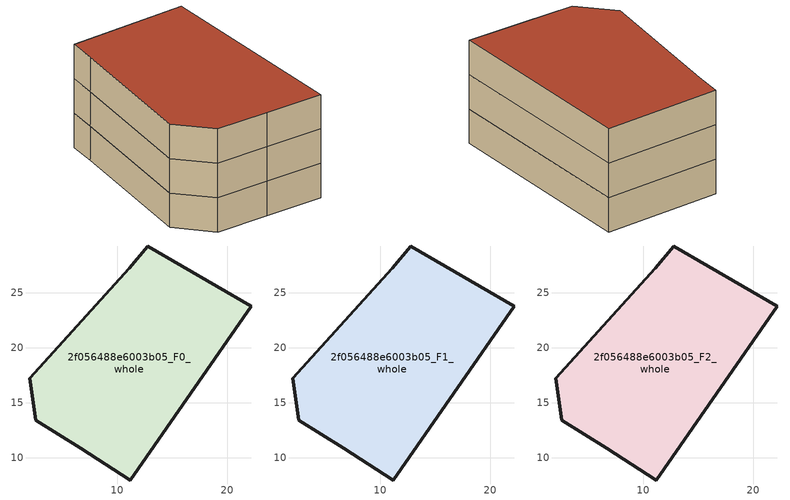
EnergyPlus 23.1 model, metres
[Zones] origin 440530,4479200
2f056488e6003b05_F0_whole
 floor ground (EU_floor_Construction): 22.18,23.78 11.18,7.98 6.69,10.84 2.6,13.42 2.05,17.21 11.08,27.25 12.78,29.26 z0
 wall outside (EU_wall_Construction): 11.18,7.98 22.18,23.78 12.78,29.26 11.08,27.25 2.05,17.21 2.6,13.42 6.69,10.84 11.18,7.98 z0:3
2f056488e6003b05_F1_whole
 floor to 2f056488e6003b05_F0_whole (EU_floor_Construction): 22.18,23.78 11.18,7.98 6.69,10.84 2.6,13.42 2.05,17.21 11.08,27.25 12.78,29.26 z3
 wall outside (EU_wall_Construction): 11.18,7.98 22.18,23.78 12.78,29.26 11.08,27.25 2.05,17.21 2.6,13.42 6.69,10.84 11.18,7.98 z3:6
2f056488e6003b05_F2_whole
 floor to 2f056488e6003b05_F1_whole (EU_floor_Construction): 22.18,23.78 11.18,7.98 6.69,10.84 2.6,13.42 2.05,17.21 11.08,27.25 12.78,29.26 z6
 wall outside (EU_wall_Construction): 11.18,7.98 22.18,23.78 12.78,29.26 11.08,27.25 2.05,17.21 2.6,13.42 6.69,10.84 11.18,7.98 z6:9
 roof outside (EU_roof_Construction): 11.18,7.98 22.18,23.78 12.78,29.26 11.08,27.25 2.05,17.21 2.6,13.42 6.69,10.84 z9
[Building]
EU S2 Campaign: North Axis=0; Terrain=City; Solar Distribution=FullExterior
[Site:Location]
Madrid: Latitude=40.5; Longitude=-3.5; Time Zone=1; Elevation=609
[SizingPeriod:WeatherFileDays]
AnnualSizingPeriod: Begin Month=1; Begin Day of Month=1; End Month=12; End Day of Month=31; Day of Week for Start Day=Monday; Use Weather File Daylight Saving Period=No; Use Weather File Rain and Snow Indicators=No
[MATERIAL]
EU_InternalMass_Material: Roughness=MediumRough; Thickness=0.1; Conductivity=1; Density=1800; Specific Heat=900; Thermal Absorptance=0.9; Solar Absorptance=0.7; Visible Absorptance=0.7
[MATERIAL:NOMASS] Roughness=MediumRough; Thermal Absorptance=0.9; Solar Absorptance=0.7; Visible Absorptance=0.7
Name | Thermal Resistance
EU_wall_NoMass | 1.60022
EU_roof_NoMass | 1.57597
EU_floor_NoMass | 0.470652
[CONSTRUCTION]
EU_wall_Construction: EU_wall_NoMass
EU_roof_Construction: EU_roof_NoMass
EU_floor_Construction: EU_floor_NoMass
EU_InternalMass_Construction: EU_InternalMass_Material
[ZONE] Type=1; Multiplier=1; Ceiling Height=autocalculate; Volume=669.172; Floor Area=autocalculate; Part of Total Floor Area=Yes
2f056488e6003b05_F0_whole; 2f056488e6003b05_F1_whole; 2f056488e6003b05_F2_whole
[INTERNALMASS] Construction=EU_InternalMass_Construction; Surface Area=223.057
Name | Zone or ZoneList
2f056488e6003b05_F0_whole_EU_InternalMass | 2f056488e6003b05_F0_whole
2f056488e6003b05_F1_whole_EU_InternalMass | 2f056488e6003b05_F1_whole
2f056488e6003b05_F2_whole_EU_InternalMass | 2f056488e6003b05_F2_whole
[OTHEREQUIPMENT] Fuel Type=Electricity; Design Level Calculation Method=Watts/Area; Power per Zone Floor Area=1; Fraction Latent=0; Fraction Radiant=0; Fraction Lost=0; Carbon Dioxide Generation Rate=0; EndUse Subcategory=EU_Step8_InternalGains
Name | Zone or ZoneList or Space or SpaceList | Schedule
EU_Step8_InternalGain_2f056488e6003b05_F0_whole_f000 | 2f056488e6003b05_F0_whole | EU_Step8_GainSchedule_2f056488e6003b05_F0_whole_f000
EU_Step8_InternalGain_2f056488e6003b05_F1_whole_f000 | 2f056488e6003b05_F1_whole | EU_Step8_GainSchedule_2f056488e6003b05_F1_whole_f000
EU_Step8_InternalGain_2f056488e6003b05_F2_whole_f000 | 2f056488e6003b05_F2_whole | EU_Step8_GainSchedule_2f056488e6003b05_F2_whole_f000
[ZONEVENTILATION:DESIGNFLOWRATE] Schedule=EU_AlwaysOn; Design Flow Rate Calculation Method=AirChanges/Hour; Air Changes per Hour=0.480704; Ventilation Type=Natural; Fan Pressure Rise=0; Fan Total Efficiency=1; Constant Term Coefficient=1; Temperature Term Coefficient=0; Velocity Term Coefficient=0; Velocity Squared Term Coefficient=0; Minimum Indoor Temperature=-100; Maximum Indoor Temperature=100; Delta Temperature=-100; Minimum Outdoor Temperature=-100; Maximum Outdoor Temperature=100; Maximum Wind Speed=40
Name | Zone or ZoneList or Space or SpaceList
EU_ConstantAir_2f056488e6003b05_F0_whole | 2f056488e6003b05_F0_whole
EU_ConstantAir_2f056488e6003b05_F1_whole | 2f056488e6003b05_F1_whole
EU_ConstantAir_2f056488e6003b05_F2_whole | 2f056488e6003b05_F2_whole
[HVACTEMPLATE:THERMOSTAT] Constant Heating Setpoint=20; Constant Cooling Setpoint=50
EU_HeatOnly_2f056488e6003b05_F0_whole; EU_HeatOnly_2f056488e6003b05_F1_whole; EU_HeatOnly_2f056488e6003b05_F2_whole
[HVACTEMPLATE:ZONE:IDEALLOADSAIRSYSTEM] System Availability Schedule=EU_AlwaysOn; Maximum Heating Supply Air Temperature=50; Minimum Cooling Supply Air Temperature=13; Maximum Heating Supply Air Humidity Ratio=0.0156; Minimum Cooling Supply Air Humidity Ratio=0.0077; Heating Limit=NoLimit; Cooling Limit=NoLimit; Heating Availability Schedule=EU_AlwaysOn; Cooling Availability Schedule=EU_CoolingOff; Dehumidification Control Type=ConstantSensibleHeatRatio; Cooling Sensible Heat Ratio=0.7; Dehumidification Setpoint=60; Humidification Control Type=None; Humidification Setpoint=30; Outdoor Air Method=None; Outdoor Air Flow Rate per Person=0.00944; Outdoor Air Flow Rate per Zone Floor Area=0; Outdoor Air Flow Rate per Zone=0; Demand Controlled Ventilation Type=None; Outdoor Air Economizer Type=NoEconomizer; Heat Recovery Type=None; Sensible Heat Recovery Effectiveness=0.7; Latent Heat Recovery Effectiveness=0.65
Name | Template Thermostat
2f056488e6003b05_F0_whole | EU_HeatOnly_2f056488e6003b05_F0_whole
2f056488e6003b05_F1_whole | EU_HeatOnly_2f056488e6003b05_F1_whole
2f056488e6003b05_F2_whole | EU_HeatOnly_2f056488e6003b05_F2_whole
[SIZING:ZONE] Zone Cooling Design Supply Air Temperature Input Method=SupplyAirTemperature; Zone Cooling Design Supply Air Temperature=13; Zone Heating Design Supply Air Temperature Input Method=SupplyAirTemperature; Zone Heating Design Supply Air Temperature=50; Zone Cooling Design Supply Air Humidity Ratio=0.008; Zone Heating Design Supply Air Humidity Ratio=0.008; Cooling Design Air Flow Method=DesignDay; Cooling Design Air Flow Rate=0; Cooling Minimum Air Flow per Zone Floor Area=0.000762; Cooling Minimum Air Flow=0; Cooling Minimum Air Flow Fraction=0.2; Heating Design Air Flow Method=DesignDay; Heating Design Air Flow Rate=0; Heating Maximum Air Flow per Zone Floor Area=0.002032; Heating Maximum Air Flow=0.141576; Heating Maximum Air Flow Fraction=0.3; Account for Dedicated Outdoor Air System=No; Dedicated Outdoor Air System Control Strategy=NeutralSupplyAir; Dedicated Outdoor Air Low Setpoint Temperature for Design=autosize; Dedicated Outdoor Air High Setpoint Temperature for Design=autosize; Zone Load Sizing Method=Sensible Load Only No Latent Load; Zone Latent Cooling Design Supply Air Humidity Ratio Input Method=HumidityRatioDifference; Zone Cooling Design Supply Air Humidity Ratio Difference=0.005; Zone Latent Heating Design Supply Air Humidity Ratio Input Method=HumidityRatioDifference; Zone Humidification Design Supply Air Humidity Ratio Difference=0.005
2f056488e6003b05_F0_whole; 2f056488e6003b05_F1_whole; 2f056488e6003b05_F2_whole
[SCHEDULE:CONSTANT]
Name | Hourly Value
EU_AlwaysOn | 1
EU_CoolingOff | 0
[SCHEDULE:FILE] Column Number=1; Rows to Skip at Top=0; Number of Hours of Data=8760; Column Separator=Comma; Interpolate to Timestep=No; Minutes per Item=60; Adjust Schedule for Daylight Savings=Yes
Name | File
EU_Step8_GainSchedule_2f056488e6003b05_F0_whole_f000 | C:\Users\o_iseri\Desktop\OpenUBEM\openubem\outputs\eu_evidence\EU-11\ES-MAD-BERRUGUETE\idfs\2f056488e6003b05\2f056488e6003b05_F0_whole_f000_gain.csv
EU_Step8_GainSchedule_2f056488e6003b05_F1_whole_f000 | C:\Users\o_iseri\Desktop\OpenUBEM\openubem\outputs\eu_evidence\EU-11\ES-MAD-BERRUGUETE\idfs\2f056488e6003b05\2f056488e6003b05_F1_whole_f000_gain.csv
EU_Step8_GainSchedule_2f056488e6003b05_F2_whole_f000 | C:\Users\o_iseri\Desktop\OpenUBEM\openubem\outputs\eu_evidence\EU-11\ES-MAD-BERRUGUETE\idfs\2f056488e6003b05\2f056488e6003b05_F2_whole_f000_gain.csv
